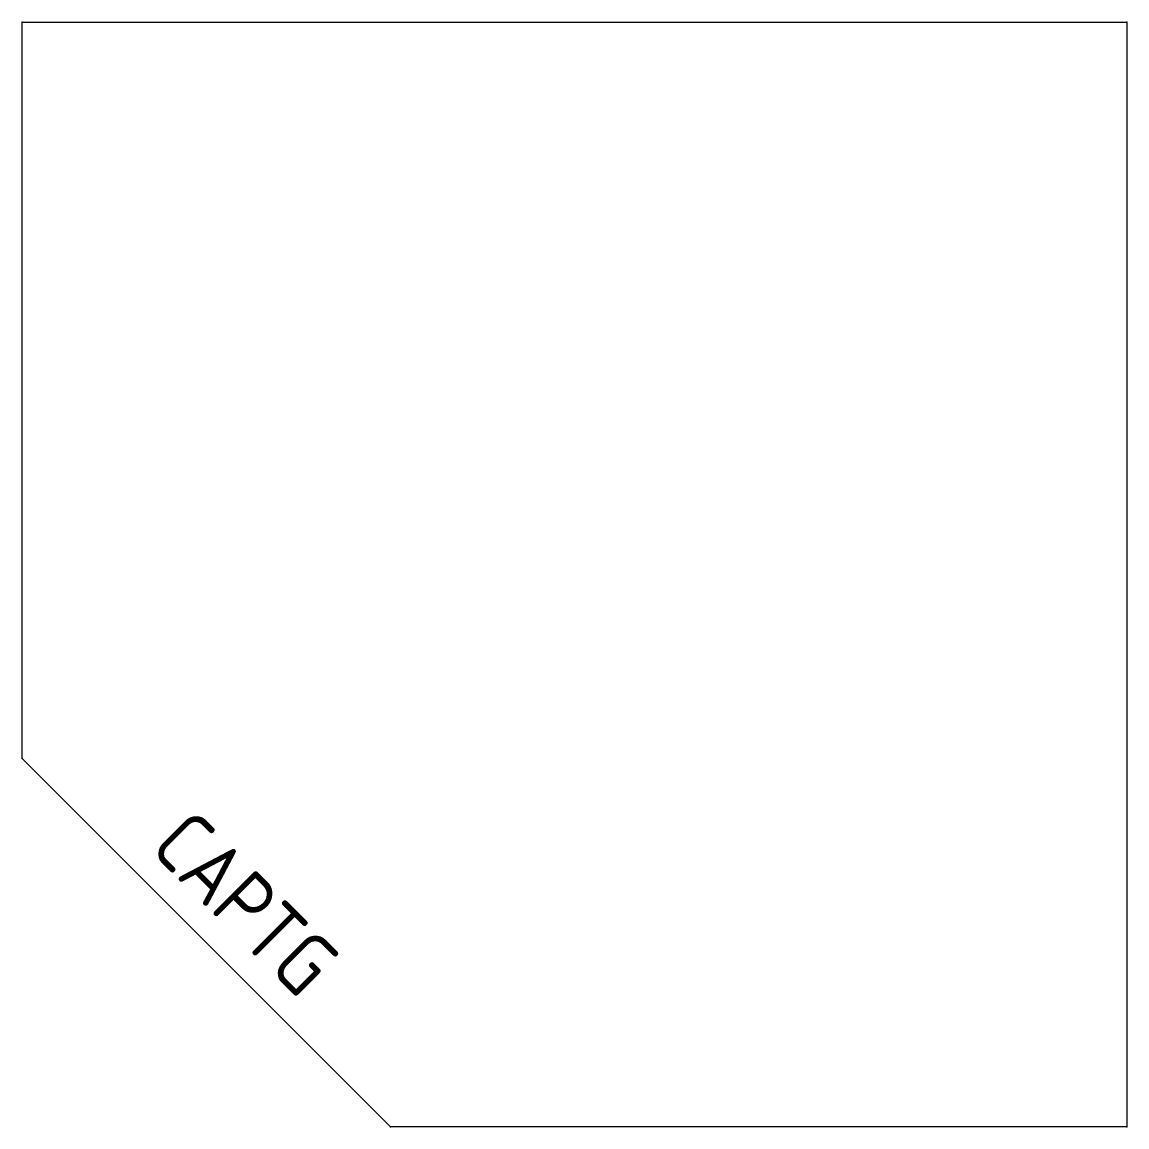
# Model space of a CAD drawing. Extents: x -45 to 0, y -45 to 0.
import ezdxf
from ezdxf.enums import TextEntityAlignment as Align

# ---------------------------------------------------------------- set-up
doc = ezdxf.new("R2010")
doc.units = 0
doc.header["$LTSCALE"] = 0.375
doc.header["$MEASUREMENT"] = 0
doc.layers.add('A-FURN-P-WKSF', color=1, linetype='Continuous')
doc.layers.add('A-FURN-P-WKSF-T', color=7, linetype='Continuous')
doc.styles.add('Notes', font='architxt.shx')

msp = doc.modelspace()

# ---------------------------------------------------------------- linework, layer by layer
at = {"layer": 'A-FURN-P-WKSF'}
for p, q in [((-45, -30), (-45, 0)), ((-45, 0), (0, 0)), ((0, 0), (0, -45)), ((-30, -45), (-45, -30)), ((0, -45), (-30, -45))]:
    msp.add_line(p, q, dxfattribs=at)
for p in [(-45, 0), (0, 0), (-45, -30), (-30, -45), (0, -45)]:
    msp.add_point(p, dxfattribs=at)

# ---------------------------------------------------------------- texts
at = {"layer": 'A-FURN-P-WKSF-T', "style": 'Notes', "flags": 1}
for tag, s in [('CAPPN', '99995'), ('CAPMG', 'STC'), ('CAPMC', 'SC9'), ('CAPQT', '1'), ('CAPDH', '0.000000'), ('CAPGC', '')]:
    msp.add_attdef(tag, (0, 0), s, height=0.001, dxfattribs=at)
at = {"layer": 'A-FURN-P-WKSF-T', "style": 'Notes'}
msp.add_attdef('CAPTG', text='30/45/45/30', height=2.5, rotation=314.999992, dxfattribs=at).set_placement((-36.78125, -36.78125), align=Align.CENTER)

doc.saveas('drawing.dxf')
